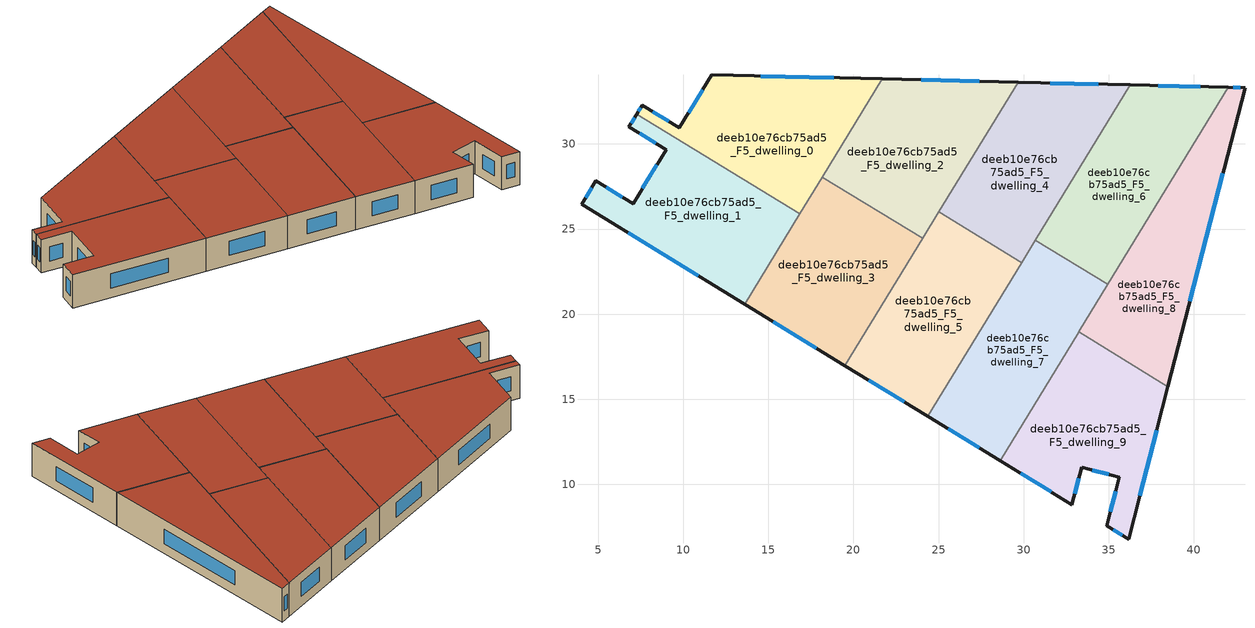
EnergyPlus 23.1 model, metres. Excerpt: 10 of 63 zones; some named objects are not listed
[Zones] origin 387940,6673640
deeb10e76cb75ad5_F5_dwelling_0
 floor to deeb10e76cb75ad5_F4_dwelling_0 (EU_floor_Construction): 21.71,33.82 16.86,25.89 7.27,31.75 7.6,32.29 9.78,30.95 11.68,34.06 z15
 wall outside (EU_wall_Construction): 21.71,33.82 11.68,34.06 9.78,30.95 7.6,32.29 7.27,31.75 z15:18
 wall to deeb10e76cb75ad5_F5_dwelling_1 (EU_wall_Construction): 7.27,31.75 16.86,25.89 z15:18
 wall to deeb10e76cb75ad5_F5_dwelling_2 (EU_wall_Construction): 18.18,28.05 21.71,33.82 z15:18
 wall to deeb10e76cb75ad5_F5_dwelling_3 (EU_wall_Construction): 16.86,25.89 18.18,28.05 z15:18
 window (EU_Window_Construction): 18.84,33.88 14.55,33.99 / 7.5,32.13 7.36,31.91 / 9.16,31.33 8.22,31.9 / 11.14,33.17 10.32,31.84 z15.86:17.14
 roof outside (EU_roof_Construction): 16.86,25.89 21.71,33.82 11.68,34.06 9.78,30.95 7.6,32.29 7.27,31.75 z18
deeb10e76cb75ad5_F5_dwelling_1
 floor to deeb10e76cb75ad5_F4_dwelling_1 (EU_floor_Construction): 16.86,25.89 13.61,20.58 4.02,26.44 4.87,27.82 7.05,26.49 9,29.67 6.81,31.01 7.27,31.75 z15
 wall outside (EU_wall_Construction): 7.27,31.75 6.81,31.01 9,29.67 7.05,26.49 4.87,27.82 4.02,26.44 13.61,20.58 z15:18
 wall to deeb10e76cb75ad5_F5_dwelling_3 (EU_wall_Construction): 13.61,20.58 16.86,25.89 z15:18
 window (EU_Window_Construction): 7.44,30.62 8.37,30.05 / 7.14,31.54 6.94,31.22 / 6.76,24.77 10.87,22.25 / 4.63,27.43 4.27,26.84 / 6.43,26.87 5.49,27.44 / 8.44,28.76 7.61,27.4 z15.86:17.14
 roof outside (EU_roof_Construction): 13.61,20.58 16.86,25.89 7.27,31.75 6.81,31.01 9,29.67 7.05,26.49 4.87,27.82 4.02,26.44 z18
deeb10e76cb75ad5_F5_dwelling_2
 floor to deeb10e76cb75ad5_F4_dwelling_2 (EU_floor_Construction): 29.67,33.62 24.06,24.45 18.18,28.05 21.71,33.82 z15
 wall outside (EU_wall_Construction): 29.67,33.62 21.71,33.82 z15:18
 wall to deeb10e76cb75ad5_F5_dwelling_3 (EU_wall_Construction): 18.18,28.05 24.06,24.45 z15:18
 wall to deeb10e76cb75ad5_F5_dwelling_4 (EU_wall_Construction): 25.01,26.01 29.67,33.62 z15:18
 wall to deeb10e76cb75ad5_F5_dwelling_5 (EU_wall_Construction): 24.06,24.45 25.01,26.01 z15:18
 window (EU_Window_Construction): 27.4,33.68 23.98,33.76 z15.86:17.14
 roof outside (EU_roof_Construction): 24.06,24.45 29.67,33.62 21.71,33.82 18.18,28.05 z18
deeb10e76cb75ad5_F5_dwelling_3
 floor to deeb10e76cb75ad5_F4_dwelling_3 (EU_floor_Construction): 24.06,24.45 19.49,16.98 13.61,20.58 18.18,28.05 z15
 wall outside (EU_wall_Construction): 13.61,20.58 19.49,16.98 z15:18
 wall to deeb10e76cb75ad5_F5_dwelling_5 (EU_wall_Construction): 19.49,16.98 24.06,24.45 z15:18
 window (EU_Window_Construction): 15.29,19.55 17.81,18.01 z15.86:17.14
 roof outside (EU_roof_Construction): 19.49,16.98 24.06,24.45 18.18,28.05 13.61,20.58 z18
deeb10e76cb75ad5_F5_dwelling_4
 floor to deeb10e76cb75ad5_F4_dwelling_4 (EU_floor_Construction): 36.27,33.46 29.88,23.03 25.02,26.01 29.67,33.62 z15
 wall outside (EU_wall_Construction): 36.27,33.46 29.67,33.62 z15:18
 wall to deeb10e76cb75ad5_F5_dwelling_5 (EU_wall_Construction): 25.02,26.01 29.88,23.03 z15:18
 wall to deeb10e76cb75ad5_F5_dwelling_6 (EU_wall_Construction): 30.69,24.35 36.27,33.46 z15:18
 wall to deeb10e76cb75ad5_F5_dwelling_7 (EU_wall_Construction): 29.88,23.03 30.69,24.35 z15:18
 window (EU_Window_Construction): 34.38,33.51 31.56,33.58 z15.86:17.14
 roof outside (EU_roof_Construction): 29.88,23.03 36.27,33.46 29.67,33.62 25.02,26.01 z18
deeb10e76cb75ad5_F5_dwelling_5
 floor to deeb10e76cb75ad5_F4_dwelling_5 (EU_floor_Construction): 29.88,23.03 24.36,14 19.49,16.98 25.02,26.01 z15
 wall outside (EU_wall_Construction): 19.49,16.98 24.36,14 z15:18
 wall to deeb10e76cb75ad5_F5_dwelling_7 (EU_wall_Construction): 24.36,14 29.88,23.03 z15:18
 window (EU_Window_Construction): 20.88,16.13 22.97,14.85 z15.86:17.14
 roof outside (EU_roof_Construction): 24.36,14 29.88,23.03 25.02,26.01 19.49,16.98 z18
deeb10e76cb75ad5_F5_dwelling_6
 floor to deeb10e76cb75ad5_F4_dwelling_6 (EU_floor_Construction): 42.02,33.32 34.94,21.75 30.69,24.35 36.27,33.46 z15
 wall outside (EU_wall_Construction): 42.02,33.32 36.27,33.46 z15:18
 wall to deeb10e76cb75ad5_F5_dwelling_7 (EU_wall_Construction): 30.69,24.35 34.94,21.75 z15:18
 wall to deeb10e76cb75ad5_F5_dwelling_8 (EU_wall_Construction): 34.94,21.75 42.02,33.32 z15:18
 window (EU_Window_Construction): 40.38,33.36 37.91,33.42 z15.86:17.14
 roof outside (EU_roof_Construction): 34.94,21.75 42.02,33.32 36.27,33.46 30.69,24.35 z18
deeb10e76cb75ad5_F5_dwelling_7
 floor to deeb10e76cb75ad5_F4_dwelling_7 (EU_floor_Construction): 34.94,21.75 28.61,11.4 24.36,14 30.69,24.35 z15
 wall outside (EU_wall_Construction): 24.36,14 28.61,11.4 z15:18
 wall to deeb10e76cb75ad5_F5_dwelling_9 (EU_wall_Construction): 28.61,11.4 33.23,18.95 z15:18
 wall to deeb10e76cb75ad5_F5_dwelling_8 (EU_wall_Construction): 33.23,18.95 34.94,21.75 z15:18
 window (EU_Window_Construction): 25.58,13.26 27.4,12.14 z15.86:17.14
 roof outside (EU_roof_Construction): 28.61,11.4 34.94,21.75 30.69,24.35 24.36,14 z18
deeb10e76cb75ad5_F5_dwelling_8
 floor to deeb10e76cb75ad5_F4_dwelling_8 (EU_floor_Construction): 43,33.3 38.47,15.74 33.23,18.95 42.02,33.32 z15
 wall outside (EU_wall_Construction): 38.47,15.74 43,33.3 42.02,33.32 z15:18
 wall to deeb10e76cb75ad5_F5_dwelling_9 (EU_wall_Construction): 33.23,18.95 38.47,15.74 z15:18
 window (EU_Window_Construction): 42.72,33.31 42.3,33.32 / 39.77,20.76 41.71,28.28 z15.86:17.14
 roof outside (EU_roof_Construction): 38.47,15.74 43,33.3 42.02,33.32 33.23,18.95 z18
deeb10e76cb75ad5_F5_dwelling_9
 floor to deeb10e76cb75ad5_F4_dwelling_9 (EU_floor_Construction): 38.47,15.74 36.16,6.78 34.88,7.56 35.62,10.42 33.4,10.99 32.84,8.82 28.61,11.4 33.23,18.95 z15
 wall outside (EU_wall_Construction): 28.61,11.4 32.84,8.82 33.4,10.99 35.62,10.42 34.88,7.56 36.16,6.78 38.47,15.74 z15:18
 window (EU_Window_Construction): 29.82,10.66 31.63,9.55 / 36.82,9.34 37.81,13.18 / 35.25,7.34 35.8,7 / 35.41,9.6 35.09,8.38 / 34.03,10.83 34.98,10.58 / 33,9.44 33.24,10.37 z15.86:17.14
 roof outside (EU_roof_Construction): 36.16,6.78 38.47,15.74 33.23,18.95 28.61,11.4 32.84,8.82 33.4,10.99 35.62,10.42 34.88,7.56 z18
[Building]
EU S2 Campaign: North Axis=0; Terrain=City; Solar Distribution=FullExterior
[Site:Location]
Helsinki-Vantaa.AP: Latitude=60.317; Longitude=24.963; Time Zone=2; Elevation=54.6
[SizingPeriod:WeatherFileDays]
AnnualSizingPeriod: Begin Month=1; Begin Day of Month=1; End Month=12; End Day of Month=31; Day of Week for Start Day=Monday; Use Weather File Daylight Saving Period=No; Use Weather File Rain and Snow Indicators=No
[MATERIAL]
EU_InternalMass_Material: Roughness=MediumRough; Thickness=0.1; Conductivity=1; Density=1800; Specific Heat=900; Thermal Absorptance=0.9; Solar Absorptance=0.7; Visible Absorptance=0.7
[MATERIAL:NOMASS] Roughness=MediumRough; Thermal Absorptance=0.9; Solar Absorptance=0.7; Visible Absorptance=0.7
Name | Thermal Resistance
EU_wall_NoMass | 5.91765
EU_roof_NoMass | 11.1778
EU_floor_NoMass | 6.2875
[WINDOWMATERIAL:SIMPLEGLAZINGSYSTEM]
EU_Window_SimpleGlazing: UFactor=0.994035; Solar Heat Gain Coefficient=0.7; Visible Transmittance=0.7
[CONSTRUCTION]
EU_wall_Construction: EU_wall_NoMass
EU_roof_Construction: EU_roof_NoMass
EU_floor_Construction: EU_floor_NoMass
EU_Window_Construction: EU_Window_SimpleGlazing
EU_InternalMass_Construction: EU_InternalMass_Material
[ZONE] Type=1; Multiplier=1; Ceiling Height=autocalculate; Floor Area=autocalculate; Part of Total Floor Area=Yes
Name | Volume
deeb10e76cb75ad5_F5_dwelling_0 | 181.23
deeb10e76cb75ad5_F5_dwelling_1 | 181.233
deeb10e76cb75ad5_F5_dwelling_2 | 181.214
deeb10e76cb75ad5_F5_dwelling_3; deeb10e76cb75ad5_F5_dwelling_7 | 181.216
deeb10e76cb75ad5_F5_dwelling_4 | 181.221
deeb10e76cb75ad5_F5_dwelling_5 | 181.225
deeb10e76cb75ad5_F5_dwelling_6 | 181.215
deeb10e76cb75ad5_F5_dwelling_8 | 181.247
deeb10e76cb75ad5_F5_dwelling_9 | 181.241
[INTERNALMASS] Construction=EU_InternalMass_Construction
Name | Zone or ZoneList | Surface Area
deeb10e76cb75ad5_F5_dwelling_0_EU_InternalMass | deeb10e76cb75ad5_F5_dwelling_0 | 60.4097
deeb10e76cb75ad5_F5_dwelling_1_EU_InternalMass | deeb10e76cb75ad5_F5_dwelling_1 | 60.4107
deeb10e76cb75ad5_F5_dwelling_2_EU_InternalMass | deeb10e76cb75ad5_F5_dwelling_2 | 60.4047
deeb10e76cb75ad5_F5_dwelling_3_EU_InternalMass | deeb10e76cb75ad5_F5_dwelling_3 | 60.4055
deeb10e76cb75ad5_F5_dwelling_4_EU_InternalMass | deeb10e76cb75ad5_F5_dwelling_4 | 60.4171
deeb10e76cb75ad5_F5_dwelling_5_EU_InternalMass | deeb10e76cb75ad5_F5_dwelling_5 | 60.4085
deeb10e76cb75ad5_F5_dwelling_6_EU_InternalMass | deeb10e76cb75ad5_F5_dwelling_6 | 60.4053
deeb10e76cb75ad5_F5_dwelling_7_EU_InternalMass | deeb10e76cb75ad5_F5_dwelling_7 | 60.4054
deeb10e76cb75ad5_F5_dwelling_8_EU_InternalMass | deeb10e76cb75ad5_F5_dwelling_8 | 60.416
deeb10e76cb75ad5_F5_dwelling_9_EU_InternalMass | deeb10e76cb75ad5_F5_dwelling_9 | 60.4138
[OTHEREQUIPMENT] Fuel Type=Electricity; Design Level Calculation Method=Watts/Area; Power per Zone Floor Area=1; Fraction Latent=0; Fraction Radiant=0; Fraction Lost=0; Carbon Dioxide Generation Rate=0; EndUse Subcategory=EU_Step8_InternalGains
Name | Zone or ZoneList or Space or SpaceList | Schedule
EU_Step8_InternalGain_deeb10e76cb75ad5_F5_dwelling_0_f000 | deeb10e76cb75ad5_F5_dwelling_0 | EU_Step8_GainSchedule_deeb10e76cb75ad5_F5_dwelling_0_f000
EU_Step8_InternalGain_deeb10e76cb75ad5_F5_dwelling_1_f000 | deeb10e76cb75ad5_F5_dwelling_1 | EU_Step8_GainSchedule_deeb10e76cb75ad5_F5_dwelling_1_f000
EU_Step8_InternalGain_deeb10e76cb75ad5_F5_dwelling_2_f000 | deeb10e76cb75ad5_F5_dwelling_2 | EU_Step8_GainSchedule_deeb10e76cb75ad5_F5_dwelling_2_f000
EU_Step8_InternalGain_deeb10e76cb75ad5_F5_dwelling_3_f000 | deeb10e76cb75ad5_F5_dwelling_3 | EU_Step8_GainSchedule_deeb10e76cb75ad5_F5_dwelling_3_f000
EU_Step8_InternalGain_deeb10e76cb75ad5_F5_dwelling_4_f000 | deeb10e76cb75ad5_F5_dwelling_4 | EU_Step8_GainSchedule_deeb10e76cb75ad5_F5_dwelling_4_f000
EU_Step8_InternalGain_deeb10e76cb75ad5_F5_dwelling_5_f000 | deeb10e76cb75ad5_F5_dwelling_5 | EU_Step8_GainSchedule_deeb10e76cb75ad5_F5_dwelling_5_f000
EU_Step8_InternalGain_deeb10e76cb75ad5_F5_dwelling_6_f000 | deeb10e76cb75ad5_F5_dwelling_6 | EU_Step8_GainSchedule_deeb10e76cb75ad5_F5_dwelling_6_f000
EU_Step8_InternalGain_deeb10e76cb75ad5_F5_dwelling_7_f000 | deeb10e76cb75ad5_F5_dwelling_7 | EU_Step8_GainSchedule_deeb10e76cb75ad5_F5_dwelling_7_f000
EU_Step8_InternalGain_deeb10e76cb75ad5_F5_dwelling_8_f000 | deeb10e76cb75ad5_F5_dwelling_8 | EU_Step8_GainSchedule_deeb10e76cb75ad5_F5_dwelling_8_f000
EU_Step8_InternalGain_deeb10e76cb75ad5_F5_dwelling_9_f000 | deeb10e76cb75ad5_F5_dwelling_9 | EU_Step8_GainSchedule_deeb10e76cb75ad5_F5_dwelling_9_f000
[ZONEVENTILATION:DESIGNFLOWRATE] Schedule=EU_AlwaysOn; Design Flow Rate Calculation Method=AirChanges/Hour; Air Changes per Hour=0.596421; Ventilation Type=Natural; Fan Pressure Rise=0; Fan Total Efficiency=1; Constant Term Coefficient=1; Temperature Term Coefficient=0; Velocity Term Coefficient=0; Velocity Squared Term Coefficient=0; Minimum Indoor Temperature=-100; Maximum Indoor Temperature=100; Delta Temperature=-100; Minimum Outdoor Temperature=-100; Maximum Outdoor Temperature=100; Maximum Wind Speed=40
Name | Zone or ZoneList or Space or SpaceList
EU_ConstantAir_deeb10e76cb75ad5_F5_dwelling_0 | deeb10e76cb75ad5_F5_dwelling_0
EU_ConstantAir_deeb10e76cb75ad5_F5_dwelling_1 | deeb10e76cb75ad5_F5_dwelling_1
EU_ConstantAir_deeb10e76cb75ad5_F5_dwelling_2 | deeb10e76cb75ad5_F5_dwelling_2
EU_ConstantAir_deeb10e76cb75ad5_F5_dwelling_3 | deeb10e76cb75ad5_F5_dwelling_3
EU_ConstantAir_deeb10e76cb75ad5_F5_dwelling_4 | deeb10e76cb75ad5_F5_dwelling_4
EU_ConstantAir_deeb10e76cb75ad5_F5_dwelling_5 | deeb10e76cb75ad5_F5_dwelling_5
EU_ConstantAir_deeb10e76cb75ad5_F5_dwelling_6 | deeb10e76cb75ad5_F5_dwelling_6
EU_ConstantAir_deeb10e76cb75ad5_F5_dwelling_7 | deeb10e76cb75ad5_F5_dwelling_7
EU_ConstantAir_deeb10e76cb75ad5_F5_dwelling_8 | deeb10e76cb75ad5_F5_dwelling_8
EU_ConstantAir_deeb10e76cb75ad5_F5_dwelling_9 | deeb10e76cb75ad5_F5_dwelling_9
[HVACTEMPLATE:ZONE:IDEALLOADSAIRSYSTEM] System Availability Schedule=EU_AlwaysOn; Maximum Heating Supply Air Temperature=50; Minimum Cooling Supply Air Temperature=13; Maximum Heating Supply Air Humidity Ratio=0.0156; Minimum Cooling Supply Air Humidity Ratio=0.0077; Heating Limit=NoLimit; Cooling Limit=NoLimit; Heating Availability Schedule=EU_AlwaysOn; Cooling Availability Schedule=EU_CoolingOff; Dehumidification Control Type=ConstantSensibleHeatRatio; Cooling Sensible Heat Ratio=0.7; Dehumidification Setpoint=60; Humidification Control Type=None; Humidification Setpoint=30; Outdoor Air Method=None; Outdoor Air Flow Rate per Person=0.00944; Outdoor Air Flow Rate per Zone Floor Area=0; Outdoor Air Flow Rate per Zone=0; Demand Controlled Ventilation Type=None; Outdoor Air Economizer Type=NoEconomizer; Heat Recovery Type=None; Sensible Heat Recovery Effectiveness=0.7; Latent Heat Recovery Effectiveness=0.65
Name | Template Thermostat
deeb10e76cb75ad5_F5_dwelling_0 | EU_HeatOnly_deeb10e76cb75ad5_F5_dwelling_0
deeb10e76cb75ad5_F5_dwelling_1 | EU_HeatOnly_deeb10e76cb75ad5_F5_dwelling_1
deeb10e76cb75ad5_F5_dwelling_2 | EU_HeatOnly_deeb10e76cb75ad5_F5_dwelling_2
deeb10e76cb75ad5_F5_dwelling_3 | EU_HeatOnly_deeb10e76cb75ad5_F5_dwelling_3
deeb10e76cb75ad5_F5_dwelling_4 | EU_HeatOnly_deeb10e76cb75ad5_F5_dwelling_4
deeb10e76cb75ad5_F5_dwelling_5 | EU_HeatOnly_deeb10e76cb75ad5_F5_dwelling_5
deeb10e76cb75ad5_F5_dwelling_6 | EU_HeatOnly_deeb10e76cb75ad5_F5_dwelling_6
deeb10e76cb75ad5_F5_dwelling_7 | EU_HeatOnly_deeb10e76cb75ad5_F5_dwelling_7
deeb10e76cb75ad5_F5_dwelling_8 | EU_HeatOnly_deeb10e76cb75ad5_F5_dwelling_8
deeb10e76cb75ad5_F5_dwelling_9 | EU_HeatOnly_deeb10e76cb75ad5_F5_dwelling_9
[SIZING:ZONE] Zone Cooling Design Supply Air Temperature Input Method=SupplyAirTemperature; Zone Cooling Design Supply Air Temperature=13; Zone Heating Design Supply Air Temperature Input Method=SupplyAirTemperature; Zone Heating Design Supply Air Temperature=50; Zone Cooling Design Supply Air Humidity Ratio=0.008; Zone Heating Design Supply Air Humidity Ratio=0.008; Cooling Design Air Flow Method=DesignDay; Cooling Design Air Flow Rate=0; Cooling Minimum Air Flow per Zone Floor Area=0.000762; Cooling Minimum Air Flow=0; Cooling Minimum Air Flow Fraction=0.2; Heating Design Air Flow Method=DesignDay; Heating Design Air Flow Rate=0; Heating Maximum Air Flow per Zone Floor Area=0.002032; Heating Maximum Air Flow=0.141576; Heating Maximum Air Flow Fraction=0.3; Account for Dedicated Outdoor Air System=No; Dedicated Outdoor Air System Control Strategy=NeutralSupplyAir; Dedicated Outdoor Air Low Setpoint Temperature for Design=autosize; Dedicated Outdoor Air High Setpoint Temperature for Design=autosize; Zone Load Sizing Method=Sensible Load Only No Latent Load; Zone Latent Cooling Design Supply Air Humidity Ratio Input Method=HumidityRatioDifference; Zone Cooling Design Supply Air Humidity Ratio Difference=0.005; Zone Latent Heating Design Supply Air Humidity Ratio Input Method=HumidityRatioDifference; Zone Humidification Design Supply Air Humidity Ratio Difference=0.005
deeb10e76cb75ad5_F5_dwelling_0; deeb10e76cb75ad5_F5_dwelling_1; deeb10e76cb75ad5_F5_dwelling_2; deeb10e76cb75ad5_F5_dwelling_3; deeb10e76cb75ad5_F5_dwelling_4; deeb10e76cb75ad5_F5_dwelling_5; deeb10e76cb75ad5_F5_dwelling_6; deeb10e76cb75ad5_F5_dwelling_7; deeb10e76cb75ad5_F5_dwelling_8; deeb10e76cb75ad5_F5_dwelling_9
[SCHEDULE:CONSTANT]
Name | Hourly Value
EU_AlwaysOn | 1
EU_CoolingOff | 0
[SCHEDULE:FILE] Column Number=1; Rows to Skip at Top=0; Number of Hours of Data=8760; Column Separator=Comma; Interpolate to Timestep=No; Minutes per Item=60; Adjust Schedule for Daylight Savings=Yes
Name | File
EU_Step8_GainSchedule_deeb10e76cb75ad5_F5_dwelling_0_f000 | ../../schedules/deeb10e76cb75ad5/deeb10e76cb75ad5_F5_dwelling_0_f000_gain.csv
EU_Step8_GainSchedule_deeb10e76cb75ad5_F5_dwelling_1_f000 | ../../schedules/deeb10e76cb75ad5/deeb10e76cb75ad5_F5_dwelling_1_f000_gain.csv
EU_Step8_GainSchedule_deeb10e76cb75ad5_F5_dwelling_2_f000 | ../../schedules/deeb10e76cb75ad5/deeb10e76cb75ad5_F5_dwelling_2_f000_gain.csv
EU_Step8_GainSchedule_deeb10e76cb75ad5_F5_dwelling_3_f000 | ../../schedules/deeb10e76cb75ad5/deeb10e76cb75ad5_F5_dwelling_3_f000_gain.csv
EU_Step8_GainSchedule_deeb10e76cb75ad5_F5_dwelling_4_f000 | ../../schedules/deeb10e76cb75ad5/deeb10e76cb75ad5_F5_dwelling_4_f000_gain.csv
EU_Step8_GainSchedule_deeb10e76cb75ad5_F5_dwelling_5_f000 | ../../schedules/deeb10e76cb75ad5/deeb10e76cb75ad5_F5_dwelling_5_f000_gain.csv
EU_Step8_GainSchedule_deeb10e76cb75ad5_F5_dwelling_6_f000 | ../../schedules/deeb10e76cb75ad5/deeb10e76cb75ad5_F5_dwelling_6_f000_gain.csv
EU_Step8_GainSchedule_deeb10e76cb75ad5_F5_dwelling_7_f000 | ../../schedules/deeb10e76cb75ad5/deeb10e76cb75ad5_F5_dwelling_7_f000_gain.csv
EU_Step8_GainSchedule_deeb10e76cb75ad5_F5_dwelling_8_f000 | ../../schedules/deeb10e76cb75ad5/deeb10e76cb75ad5_F5_dwelling_8_f000_gain.csv
EU_Step8_GainSchedule_deeb10e76cb75ad5_F5_dwelling_9_f000 | ../../schedules/deeb10e76cb75ad5/deeb10e76cb75ad5_F5_dwelling_9_f000_gain.csv
